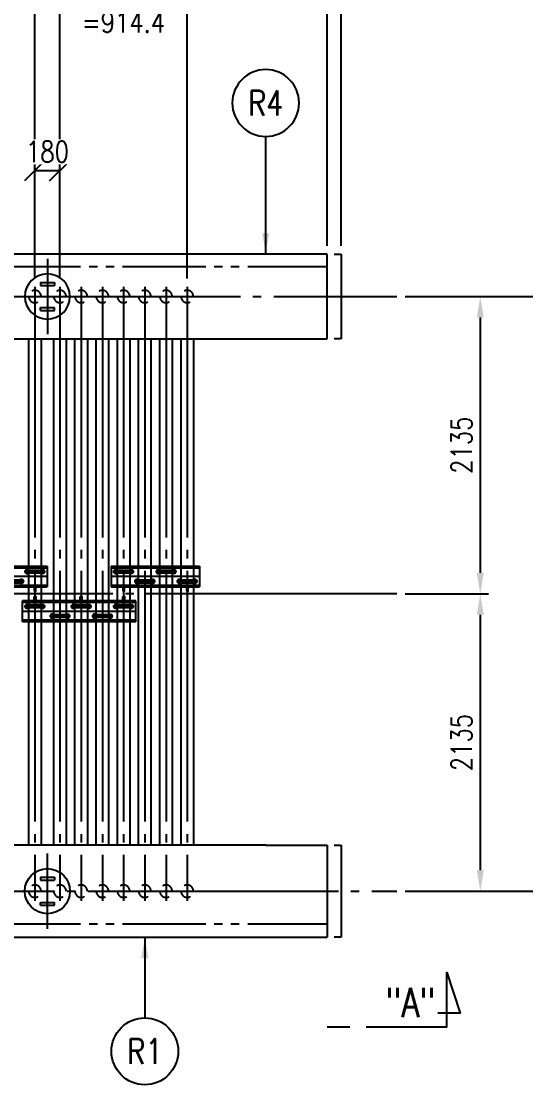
# Model space of a CAD drawing. Header units: millimetres. Extents: x 0 to 91981, y -132907 to 77676.
# Drawn here: x 15172 to 18796, y 65642 to 73278 of the extents above; entities that cross this region are included whole.
import ezdxf
from ezdxf.enums import TextEntityAlignment as Align

# ---------------------------------------------------------------- set-up
doc = ezdxf.new("R2010")
doc.units = ezdxf.units.MM
doc.header["$LTSCALE"] = 60
for name, pattern in [('JNK-CENTER', [34, 30, -1.5, 1, -1.5]), ('JNK-HIDDEN', [3, 2, -1]), ('JNK-PHANTOM', [15, 10, -1, 1, -1, 1, -1])]:
    doc.linetypes.add(name, pattern=pattern)
doc.layers.add('AM_5', color=3, linetype='Continuous', lineweight=25)
doc.layers.add('CONT-G', color=3, linetype='Continuous', lineweight=25)
for name, color, linetype in [('CEN-R', 1, 'JNK-CENTER'), ('CON-C', 4, 'Continuous'), ('CON-G', 3, 'Continuous'), ('CON-W', 7, 'Continuous'), ('CON-Y', 2, 'Continuous'), ('Dim-W', 7, 'Continuous'), ('HID-Y', 2, 'JNK-HIDDEN'), ('PHA-W', 7, 'JNK-PHANTOM')]:
    doc.layers.add(name, color=color, linetype=linetype)
doc.styles.add('SIMPLEX', font='simplex.shx', dxfattribs={"width": 0.8})
doc.dimstyles.new('DIM60', dxfattribs={"dimscale": 60, "dimtxt": 2.5, "dimasz": 2.5, "dimexe": 1, "dimexo": 1, "dimgap": 1, "dimtad": 1, "dimdsep": 46, "dimtxsty": 'SIMPLEX', "dimcen": 0, "dimclrd": 256, "dimclre": 256, "dimclrt": 2, "dimadec": 1, "dimazin": 2, "dimtfac": 1, "dimtix": 1, "dimtmove": 2, "dimatfit": 2, "dimfxl": 1, "dimarcsym": 1})
doc.dimstyles.new('DIM60x3', dxfattribs={"dimscale": 60, "dimtxt": 2.5, "dimasz": 2.5, "dimexe": 1, "dimexo": 1, "dimgap": 1, "dimtad": 1, "dimdec": 1, "dimlfac": 0.333333, "dimdsep": 46, "dimtxsty": 'SIMPLEX', "dimcen": 0, "dimclrd": 256, "dimclre": 256, "dimclrt": 2, "dimadec": 1, "dimazin": 2, "dimtfac": 1, "dimtdec": 1, "dimtix": 1, "dimtmove": 2, "dimatfit": 2, "dimldrblk": 'NONE', "dimfxl": 1, "dimtfill": 1, "dimarcsym": 1})
doc.dimstyles.new('DIM_60', dxfattribs={"dimscale": 60, "dimtxt": 2.5, "dimasz": 2.5, "dimexe": 1, "dimexo": 1, "dimgap": 1, "dimtad": 1, "dimdec": 4, "dimdsep": 46, "dimtxsty": 'SIMPLEX', "dimcen": 2.5, "dimclrd": 7, "dimclre": 7, "dimclrt": 2, "dimadec": 4, "dimazin": 2, "dimtfac": 1, "dimtdec": 4, "dimtmove": 0, "dimatfit": 2, "dimfxl": 0.18, "dimtolj": 1, "dimtzin": 0, "dimarcsym": 1})
doc.dimstyles.new('DIM_60$0', dxfattribs={"dimscale": 60, "dimtxt": 2.5, "dimasz": 2.5, "dimexe": 1, "dimexo": 1, "dimgap": 1, "dimtad": 1, "dimdec": 4, "dimdsep": 46, "dimtxsty": 'SIMPLEX', "dimcen": 2.5, "dimclrd": 7, "dimclre": 7, "dimclrt": 2, "dimadec": 4, "dimazin": 2, "dimtfac": 1, "dimtdec": 4, "dimtmove": 0, "dimatfit": 2, "dimfxl": 1, "dimtolj": 1, "dimtzin": 0, "dimarcsym": 1})

# ---------------------------------------------------------------- blocks, each defined once
blk = doc.blocks.new('SPRING SUPPORT BASE')
at = {"layer": 'CEN-R'}
blk.add_line((-269.9, 0), (269.9, 0), dxfattribs=at)
at = {"layer": 'CONT-G'}
for p, q in [((-100, 50), (-100, -50)), ((-100, 50), (-80, 50)), ((-80, 50), (-80, -50)), ((80, 50), (80, -50)), ((100, 50), (80, 50)), ((100, 50), (100, -50)), ((-100, -50), (-80, -50)), ((100, -50), (80, -50))]:
    blk.add_line(p, q, dxfattribs=at)
blk.add_circle((0, 0), 162, dxfattribs=at)
blk = doc.blocks.new('MANIFOLD&U-COIL-HIDDEN')
at = {"layer": 'HID-Y', "ltscale": 60}
for start, end in [(180, 300), (0, 120)]:
    blk.add_arc((75719.8, 12166.3), 44.5, start, end, dxfattribs=at)
blk = doc.blocks.new('*D951')
at = {"layer": 'DEFPOINTS', "color": 0, "ltscale": 60, "transparency": 16777216}
for p in [(15269.5, 73406.2), (13288.3, 71371.5), (15269.5, 71371.5)]:
    blk.add_point(p, dxfattribs=at)
at = {"layer": 'Dim-W', "color": 7, "linetype": 'ByBlock', "lineweight": -2, "ltscale": 60, "transparency": 16777216}
for p, q in [((13288.3, 71431.5), (13288.3, 73466.2)), ((15269.5, 71431.5), (15269.5, 73466.2)), ((13438.3, 73406.2), (15119.5, 73406.2))]:
    blk.add_line(p, q, dxfattribs=at)
at = {"layer": 'Dim-W', "color": 7, "ltscale": 60, "transparency": 16777216}
for points in [[(13438.3, 73431.2), (13438.3, 73381.2), (13288.3, 73406.2)], [(15119.5, 73431.2), (15119.5, 73381.2), (15269.5, 73406.2)]]:
    blk.add_solid(points, dxfattribs=at)
at = {"layer": 'Dim-W', "color": 2, "ltscale": 60, "transparency": 16777216, "insert": (14278.9, 73406.2), "char_height": 150, "attachment_point": 5, "style": 'SIMPLEX'}
blk.add_mtext('\\A1;13 @ 152.4\\P= 1981.2', dxfattribs=at)
blk = doc.blocks.new('*D952')
at = {"layer": 'DEFPOINTS', "color": 0, "ltscale": 60, "transparency": 16777216}
for p in [(16363.9, 73406.2), (15449.5, 71371.5), (16363.9, 71371.5)]:
    blk.add_point(p, dxfattribs=at)
at = {"layer": 'Dim-W', "color": 7, "linetype": 'ByBlock', "lineweight": -2, "ltscale": 60, "transparency": 16777216}
for p, q in [((15449.5, 71431.5), (15449.5, 73466.2)), ((16363.9, 71431.5), (16363.9, 73466.2)), ((15599.5, 73406.2), (16213.9, 73406.2))]:
    blk.add_line(p, q, dxfattribs=at)
at = {"layer": 'Dim-W', "color": 7, "ltscale": 60, "transparency": 16777216}
for points in [[(15599.5, 73431.2), (15599.5, 73381.2), (15449.5, 73406.2)], [(16213.9, 73431.2), (16213.9, 73381.2), (16363.9, 73406.2)]]:
    blk.add_solid(points, dxfattribs=at)
at = {"layer": 'Dim-W', "color": 2, "ltscale": 60, "transparency": 16777216, "char_height": 150, "attachment_point": 5, "style": 'SIMPLEX'}
for s, insert in [('\\A1;6@152.4', (15906.7, 73541.2)), ('\\A1;=914.4', (15906.7, 73271.2))]:
    blk.add_mtext(s, dxfattribs=dict(at, insert=insert))
blk = doc.blocks.new('*D976')
at = {"layer": 'DEFPOINTS', "color": 0, "ltscale": 60, "transparency": 16777216}
for p in [(17369.9, 74006.2), (13198.3, 71606.2), (17369.9, 71606.2)]:
    blk.add_point(p, dxfattribs=at)
at = {"layer": 'Dim-W', "color": 7, "linetype": 'ByBlock', "lineweight": -2, "ltscale": 60, "transparency": 16777216}
for p, q in [((13198.3, 71666.2), (13198.3, 74066.2)), ((13348.3, 74006.2), (17219.9, 74006.2)), ((17369.9, 71666.2), (17369.9, 74066.2))]:
    blk.add_line(p, q, dxfattribs=at)
at = {"layer": 'Dim-W', "color": 7, "ltscale": 60, "transparency": 16777216}
for points in [[(13348.3, 74031.2), (13348.3, 73981.2), (13198.3, 74006.2)], [(17219.9, 74031.2), (17219.9, 73981.2), (17369.9, 74006.2)]]:
    blk.add_solid(points, dxfattribs=at)
at = {"layer": 'Dim-W', "color": 2, "ltscale": 60, "transparency": 16777216, "insert": (15284.1, 74141.2), "char_height": 150, "attachment_point": 5, "style": 'SIMPLEX'}
blk.add_mtext('\\A1;4171.6', dxfattribs=at)
blk = doc.blocks.new('*D980')
at = {"layer": 'DEFPOINTS', "color": 0, "ltscale": 60, "transparency": 16777216}
for p in [(17869.9, 71301.5), (17869.9, 69166.5), (18469.6, 69166.5)]:
    blk.add_point(p, dxfattribs=at)
at = {"layer": 'Dim-W', "color": 7, "linetype": 'ByBlock', "lineweight": -2, "ltscale": 60, "transparency": 16777216}
for p, q in [((17929.9, 71301.5), (18529.6, 71301.5)), ((18469.6, 71151.5), (18469.6, 69316.5)), ((17929.9, 69166.5), (18529.6, 69166.5))]:
    blk.add_line(p, q, dxfattribs=at)
at = {"layer": 'Dim-W', "color": 7, "ltscale": 60, "transparency": 16777216}
for points in [[(18444.6, 71151.5), (18494.6, 71151.5), (18469.6, 71301.5)], [(18444.6, 69316.5), (18494.6, 69316.5), (18469.6, 69166.5)]]:
    blk.add_solid(points, dxfattribs=at)
at = {"layer": 'Dim-W', "color": 2, "ltscale": 60, "transparency": 16777216, "insert": (18334.6, 70234), "char_height": 150, "attachment_point": 5, "rotation": 90, "style": 'SIMPLEX'}
blk.add_mtext('\\A1;2135', dxfattribs=at)
blk = doc.blocks.new('*D981')
at = {"layer": 'DEFPOINTS', "color": 0, "ltscale": 60, "transparency": 16777216}
for p in [(17869.9, 69166.5), (17869.9, 67031.5), (18469.6, 67031.5)]:
    blk.add_point(p, dxfattribs=at)
at = {"layer": 'Dim-W', "color": 7, "linetype": 'ByBlock', "lineweight": -2, "ltscale": 60, "transparency": 16777216}
for p, q in [((17929.9, 69166.5), (18529.6, 69166.5)), ((18469.6, 69016.5), (18469.6, 67181.5)), ((17929.9, 67031.5), (18529.6, 67031.5))]:
    blk.add_line(p, q, dxfattribs=at)
at = {"layer": 'Dim-W', "color": 7, "ltscale": 60, "transparency": 16777216}
for points in [[(18444.6, 69016.5), (18494.6, 69016.5), (18469.6, 69166.5)], [(18444.6, 67181.5), (18494.6, 67181.5), (18469.6, 67031.5)]]:
    blk.add_solid(points, dxfattribs=at)
at = {"layer": 'Dim-W', "color": 2, "ltscale": 60, "transparency": 16777216, "insert": (18334.6, 68099), "char_height": 150, "attachment_point": 5, "rotation": 90, "style": 'SIMPLEX'}
blk.add_mtext('\\A1;2135', dxfattribs=at)
blk = doc.blocks.new('*D982')
at = {"layer": 'DEFPOINTS', "color": 0, "ltscale": 60, "transparency": 16777216}
for p in [(17869.9, 71301.5), (17869.9, 67031.5), (19069.6, 67031.5)]:
    blk.add_point(p, dxfattribs=at)
at = {"layer": 'Dim-W', "color": 7, "linetype": 'ByBlock', "lineweight": -2, "ltscale": 60, "transparency": 16777216}
for p, q in [((17929.9, 71301.5), (19129.6, 71301.5)), ((19069.6, 71151.5), (19069.6, 67181.5)), ((17929.9, 67031.5), (19129.6, 67031.5))]:
    blk.add_line(p, q, dxfattribs=at)
at = {"layer": 'Dim-W', "color": 7, "ltscale": 60, "transparency": 16777216}
for points in [[(19044.6, 71151.5), (19094.6, 71151.5), (19069.6, 71301.5)], [(19044.6, 67181.5), (19094.6, 67181.5), (19069.6, 67031.5)]]:
    blk.add_solid(points, dxfattribs=at)
at = {"layer": 'Dim-W', "color": 2, "ltscale": 60, "transparency": 16777216, "insert": (18934.6, 69166.5), "char_height": 150, "attachment_point": 5, "rotation": 90, "style": 'SIMPLEX'}
blk.add_mtext('\\A1;4270', dxfattribs=at)
blk = doc.blocks.new('*D983')
at = {"layer": 'DEFPOINTS', "color": 0, "ltscale": 60, "transparency": 16777216}
for p in [(17369.9, 73406.2), (17369.9, 71606.2), (16363.9, 71371.5)]:
    blk.add_point(p, dxfattribs=at)
at = {"layer": 'Dim-W', "color": 7, "linetype": 'ByBlock', "lineweight": -2, "ltscale": 60, "transparency": 16777216}
for p, q in [((16363.9, 71431.5), (16363.9, 73466.2)), ((17369.9, 71666.2), (17369.9, 73466.2)), ((16513.9, 73406.2), (17219.9, 73406.2))]:
    blk.add_line(p, q, dxfattribs=at)
at = {"layer": 'Dim-W', "color": 7, "ltscale": 60, "transparency": 16777216}
for points in [[(16513.9, 73431.2), (16513.9, 73381.2), (16363.9, 73406.2)], [(17219.9, 73431.2), (17219.9, 73381.2), (17369.9, 73406.2)]]:
    blk.add_solid(points, dxfattribs=at)
at = {"layer": 'Dim-W', "color": 2, "ltscale": 60, "transparency": 16777216, "insert": (16866.9, 73541.2), "char_height": 150, "attachment_point": 5, "style": 'SIMPLEX'}
blk.add_mtext('\\A1;1006', dxfattribs=at)
blk = doc.blocks.new('_Oblique')
at = {"color": 0, "linetype": 'ByBlock', "lineweight": -2}
blk.add_line((-0.5, -0.5), (0.5, 0.5), dxfattribs=at)
blk = doc.blocks.new('*D993')
at = {"layer": 'DEFPOINTS', "color": 0, "ltscale": 60, "transparency": 16777216}
for p in [(15449.5, 72206.2), (15269.5, 71381.5), (15449.5, 71381.5)]:
    blk.add_point(p, dxfattribs=at)
at = {"layer": 'Dim-W', "color": 7, "linetype": 'ByBlock', "lineweight": -2, "ltscale": 60, "transparency": 16777216}
for p, q in [((15269.5, 71441.5), (15269.5, 72266.2)), ((15449.5, 71441.5), (15449.5, 72266.2)), ((15269.5, 72206.2), (15449.5, 72206.2))]:
    blk.add_line(p, q, dxfattribs=at)
at = {"layer": 'Dim-W', "color": 7, "lineweight": -2, "ltscale": 60, "transparency": 16777216, "xscale": 150, "yscale": 150, "zscale": 150, "rotation": 180}
blk.add_blockref('_Oblique', (15269.5, 72206.2), dxfattribs=at)
at = {"layer": 'Dim-W', "color": 7, "lineweight": -2, "ltscale": 60, "transparency": 16777216, "xscale": 150, "yscale": 150, "zscale": 150}
blk.add_blockref('_Oblique', (15449.5, 72206.2), dxfattribs=at)
at = {"layer": 'Dim-W', "color": 2, "ltscale": 60, "transparency": 16777216, "insert": (15359.5, 72341.2), "char_height": 150, "attachment_point": 5, "style": 'SIMPLEX', "bg_fill": 3, "box_fill_scale": 1.1, "bg_fill_color": 256, "bg_fill_true_color": 13158600, "bg_fill_transparency": 0}
blk.add_mtext('\\A1;180', dxfattribs=at)
blk = doc.blocks.new('SECMARK2')
at = {"layer": 'CON-C'}
blk.add_line((0, 0), (-2.72, 0), dxfattribs=at)
blk.add_lwpolyline([(-4.67, 0), (-14.32, 0), (-14.32, 6.51), (-15.93, 1.64), (-13.23, 1.64)], dxfattribs=at)
at = {"layer": 'CON-C', "style": 'SIMPLEX', "width": 0.8}
blk.add_attdef('TAG', (-12.98, 1.18), '', height=3.5, dxfattribs=at)
blk = doc.blocks.new('piec-tag')
at = {"layer": 'CON-Y'}
blk.add_circle((0, 0), 4, dxfattribs=at)
at = {"layer": 'CON-G', "style": 'SIMPLEX', "width": 0.8}
blk.add_attdef('P.N', text='', height=3, dxfattribs=at).set_placement((0, 0), align=Align.MIDDLE)
at = {"layer": 'CON-G', "style": 'SIMPLEX', "width": 0.8, "flags": 1}
blk.add_attdef('BOM', (4.48, -3.74), '', height=2.5, dxfattribs=at)
blk = doc.blocks.new('*D1036')
at = {"linetype": 'ByBlock', "lineweight": -2, "transparency": 16777216}
for p, q in [((17369.9, 74006.2), (17219.9, 74006.2)), ((17369.9, 71666.2), (17369.9, 74066.2)), ((17369.9, 74006.2), (17469.9, 74006.2)), ((17469.9, 71666.2), (17469.9, 74066.2)), ((17469.9, 74006.2), (20147.1, 74006.2))]:
    blk.add_line(p, q, dxfattribs=at)
at = {"layer": 'DEFPOINTS', "color": 0, "transparency": 16777216}
for p in [(17369.9, 74006.2), (17369.9, 71606.2), (17469.9, 71606.2)]:
    blk.add_point(p, dxfattribs=at)
at = {"lineweight": -2, "transparency": 16777216, "xscale": 150, "yscale": 150, "zscale": 150}
blk.add_blockref('_Oblique', (17369.9, 74006.2), dxfattribs=at)
at = {"lineweight": -2, "transparency": 16777216, "xscale": 150, "yscale": 150, "zscale": 150, "rotation": 180}
blk.add_blockref('_Oblique', (17469.9, 74006.2), dxfattribs=at)
at = {"color": 2, "transparency": 16777216, "insert": (18958.5, 74006.2), "char_height": 150, "attachment_point": 5, "style": 'SIMPLEX', "bg_fill": 3, "box_fill_scale": 1.1, "bg_fill_color": 256, "bg_fill_true_color": 13158600, "bg_fill_transparency": 0}
blk.add_mtext('50 HYDRO-TEST MARGIN\\P(NOTE. 2)', dxfattribs=at)
blk = doc.blocks.new('_None')
blk = doc.blocks.new('RTS6002-3')
at = {"layer": 'CEN-R'}
for p, q in [((392.7, 0), (-392.8, 0)), ((-380.9, 35), (-228.7, 35)), ((-359.3, 54.4), (-359.3, 15.6)), ((-250.4, 54.4), (-250.4, 15.6)), ((-76.1, 35), (76.1, 35)), ((-54.5, 54.4), (-54.5, 15.6)), ((54.4, 54.4), (54.4, 15.6)), ((228.7, 35), (380.9, 35)), ((250.3, 54.4), (250.3, 15.6)), ((359.2, 54.4), (359.2, 15.6)), ((-228.5, -35), (-76.3, -35)), ((-206.9, -15.6), (-206.9, -54.4)), ((-98, -15.6), (-98, -54.4)), ((76.3, -35), (228.5, -35)), ((97.9, -15.6), (97.9, -54.4)), ((206.8, -15.6), (206.8, -54.4))]:
    blk.add_line(p, q, dxfattribs=at)
at = {"layer": 'CON-G'}
for points in [[(-343.3, 35), (-351.3, 48.9), (-367.3, 48.9), (-375.3, 35), (-367.3, 21.1), (-351.3, 21.1)], [(-266.4, 35), (-258.4, 48.9), (-242.4, 48.9), (-234.4, 35), (-242.4, 21.1), (-258.4, 21.1)], [(-38.5, 35), (-46.5, 48.9), (-62.5, 48.9), (-70.5, 35), (-62.5, 21.1), (-46.5, 21.1)], [(38.4, 35), (46.4, 48.9), (62.4, 48.9), (70.4, 35), (62.4, 21.1), (46.4, 21.1)], [(266.3, 35), (258.3, 48.9), (242.3, 48.9), (234.3, 35), (242.3, 21.1), (258.3, 21.1)], [(343.2, 35), (351.2, 48.9), (367.2, 48.9), (375.2, 35), (367.2, 21.1), (351.2, 21.1)], [(-190.9, -35), (-198.9, -21.1), (-214.9, -21.1), (-222.9, -35), (-214.9, -48.9), (-198.9, -48.9)], [(-114, -35), (-106, -21.1), (-90, -21.1), (-82, -35), (-90, -48.9), (-106, -48.9)], [(113.9, -35), (105.9, -21.1), (89.9, -21.1), (81.9, -35), (89.9, -48.9), (105.9, -48.9)], [(190.8, -35), (198.8, -21.1), (214.8, -21.1), (222.8, -35), (214.8, -48.9), (198.8, -48.9)]]:
    blk.add_lwpolyline(points, close=True, dxfattribs=at)
for centre, radius in [((-359.3, 35), 13.9), ((-359.3, 35), 6.4), ((-250.4, 35), 13.9), ((-250.4, 35), 6.4), ((-54.5, 35), 13.9), ((-54.5, 35), 6.4), ((54.4, 35), 13.9), ((54.4, 35), 6.4), ((250.3, 35), 13.9), ((250.3, 35), 6.4), ((359.2, 35), 13.9), ((359.2, 35), 6.4), ((-206.9, -35), 13.9), ((-206.9, -35), 6.4), ((-98, -35), 13.9), ((-98, -35), 6.4), ((97.9, -35), 13.9), ((97.9, -35), 6.4), ((206.8, -35), 13.9), ((206.8, -35), 6.4)]:
    blk.add_circle(centre, radius, dxfattribs=at)
for centre, start, end in [((-359.3, 35), 194.16511, 253.05448), ((-359.3, 35), 105.77278, 161.32934), ((-359.3, 35), 15.65904, 76.43757), ((-359.3, 35), 291.47032, 347.03976), ((-250.4, 35), 103.56243, 164.34096), ((-250.4, 35), 192.96024, 248.52968), ((-250.4, 35), 18.67066, 74.22722), ((-250.4, 35), 286.94552, 345.83489), ((-54.5, 35), 194.16511, 253.05448), ((-54.5, 35), 105.77278, 161.32934), ((-54.5, 35), 15.65904, 76.43757), ((-54.5, 35), 291.47032, 347.03976), ((54.4, 35), 103.56243, 164.34096), ((54.4, 35), 192.96024, 248.52968), ((54.4, 35), 18.67066, 74.22722), ((54.4, 35), 286.94552, 345.83489), ((250.3, 35), 194.16511, 253.05448), ((250.3, 35), 105.77278, 161.32934), ((250.3, 35), 15.65904, 76.43757), ((250.3, 35), 291.47032, 347.03976), ((359.2, 35), 103.56243, 164.34096), ((359.2, 35), 192.96024, 248.52968), ((359.2, 35), 18.67066, 74.22722), ((359.2, 35), 286.94552, 345.83489), ((-206.9, -35), 194.16511, 253.05448), ((-206.9, -35), 105.77278, 161.32934), ((-206.9, -35), 15.65904, 76.43757), ((-206.9, -35), 291.47032, 347.03976), ((-98, -35), 103.56243, 164.34096), ((-98, -35), 192.96024, 248.52968), ((-98, -35), 18.67066, 74.22722), ((-98, -35), 286.94552, 345.83489), ((97.9, -35), 194.16511, 253.05448), ((97.9, -35), 105.77278, 161.32934), ((97.9, -35), 15.65904, 76.43757), ((97.9, -35), 291.47032, 347.03976), ((206.8, -35), 103.56243, 164.34096), ((206.8, -35), 192.96024, 248.52968), ((206.8, -35), 18.67066, 74.22722), ((206.8, -35), 286.94552, 345.83489)]:
    blk.add_arc(centre, 8, start, end, dxfattribs=at)
at = {"layer": 'CON-W'}
for p, q in [((-392.8, 75), (-392.8, -75)), ((-392.8, 75), (392.7, 75)), ((-392.8, 63), (392.7, 63)), ((392.7, 75), (392.7, -75)), ((-392.8, -63), (392.7, -63)), ((-392.8, -75), (392.7, -75))]:
    blk.add_line(p, q, dxfattribs=at)
at = {"layer": 'CONT-G'}
for points in [[(-310.8, -105), (-298.8, -105), (-298.8, -75), (-310.8, -75)], [(-6, -105), (6, -105), (6, -75), (-6, -75)], [(298.8, -105), (310.8, -105), (310.8, -75), (298.8, -75)]]:
    blk.add_lwpolyline(points, close=True, dxfattribs=at)
at = {"layer": 'HID-Y'}
for p, q in [((-359.3, 45), (-250.4, 45)), ((-359.3, 25), (-250.4, 25)), ((-54.5, 45), (54.4, 45)), ((-54.5, 25), (54.4, 25)), ((250.3, 45), (359.2, 45)), ((250.3, 25), (359.2, 25)), ((-206.9, -25), (-98, -25)), ((-206.9, -45), (-98, -45)), ((97.9, -25), (206.8, -25)), ((97.9, -45), (206.8, -45))]:
    blk.add_line(p, q, dxfattribs=at)
for centre in [(-359.3, 35), (-250.4, 35), (-54.5, 35), (54.4, 35), (250.3, 35), (359.2, 35), (-206.9, -35), (-98, -35), (97.9, -35), (206.8, -35)]:
    blk.add_circle(centre, 10, dxfattribs=at)
blk = doc.blocks.new('RTS6002-2')
at = {"layer": 'CEN-R'}
for p, q in [((316.6, 0), (-316.6, 0)), ((-304.7, 35), (-152.5, 35)), ((-283.1, 54.4), (-283.1, 15.6)), ((-174.2, 54.4), (-174.2, 15.6)), ((0.1, 35), (152.3, 35)), ((21.7, 54.4), (21.7, 15.6)), ((130.7, 54.4), (130.7, 15.6)), ((-152.2, -35), (-0.1, -35)), ((-130.6, -15.6), (-130.6, -54.4)), ((-21.7, -15.6), (-21.7, -54.4)), ((152.6, -35), (304.7, -35)), ((174.2, -15.6), (174.2, -54.4)), ((283.1, -15.6), (283.1, -54.4))]:
    blk.add_line(p, q, dxfattribs=at)
at = {"layer": 'CON-G'}
for points in [[(-267.1, 35), (-275.1, 48.9), (-291.1, 48.9), (-299.1, 35), (-291.1, 21.1), (-275.1, 21.1)], [(-190.2, 35), (-182.2, 48.9), (-166.2, 48.9), (-158.2, 35), (-166.2, 21.1), (-182.2, 21.1)], [(37.7, 35), (29.7, 48.9), (13.7, 48.9), (5.7, 35), (13.7, 21.1), (29.7, 21.1)], [(114.7, 35), (122.7, 48.9), (138.7, 48.9), (146.7, 35), (138.7, 21.1), (122.7, 21.1)], [(-234.6, -105), (-222.6, -105), (-222.6, -75), (-234.6, -75)], [(-114.6, -35), (-122.6, -21.1), (-138.6, -21.1), (-146.6, -35), (-138.6, -48.9), (-122.6, -48.9)], [(-37.7, -35), (-29.7, -21.1), (-13.7, -21.1), (-5.7, -35), (-13.7, -48.9), (-29.7, -48.9)], [(190.2, -35), (182.2, -21.1), (166.2, -21.1), (158.2, -35), (166.2, -48.9), (182.2, -48.9)], [(222.6, -105), (234.6, -105), (234.6, -75), (222.6, -75)], [(267.1, -35), (275.1, -21.1), (291.1, -21.1), (299.1, -35), (291.1, -48.9), (275.1, -48.9)]]:
    blk.add_lwpolyline(points, close=True, dxfattribs=at)
for centre, radius in [((-283.1, 35), 13.9), ((-283.1, 35), 6.4), ((-174.2, 35), 13.9), ((-174.2, 35), 6.4), ((21.7, 35), 13.9), ((21.7, 35), 6.4), ((130.7, 35), 13.9), ((130.7, 35), 6.4), ((-130.6, -35), 13.9), ((-130.6, -35), 6.4), ((-21.7, -35), 13.9), ((-21.7, -35), 6.4), ((174.2, -35), 13.9), ((174.2, -35), 6.4), ((283.1, -35), 13.9), ((283.1, -35), 6.4)]:
    blk.add_circle(centre, radius, dxfattribs=at)
for centre, start, end in [((-283.1, 35), 194.16511, 253.05448), ((-283.1, 35), 105.77278, 161.32934), ((-283.1, 35), 15.65904, 76.43757), ((-283.1, 35), 291.47032, 347.03976), ((-174.2, 35), 103.56243, 164.34096), ((-174.2, 35), 192.96024, 248.52968), ((-174.2, 35), 18.67066, 74.22722), ((-174.2, 35), 286.94552, 345.83489), ((21.7, 35), 194.16511, 253.05448), ((21.7, 35), 105.77278, 161.32934), ((21.7, 35), 15.65904, 76.43757), ((21.7, 35), 291.47032, 347.03976), ((130.7, 35), 103.56243, 164.34096), ((130.7, 35), 192.96024, 248.52968), ((130.7, 35), 18.67066, 74.22722), ((130.7, 35), 286.94552, 345.83489), ((-130.6, -35), 194.16511, 253.05448), ((-130.6, -35), 105.77278, 161.32934), ((-130.6, -35), 15.65904, 76.43757), ((-130.6, -35), 291.47032, 347.03976), ((-21.7, -35), 103.56243, 164.34096), ((-21.7, -35), 192.96024, 248.52968), ((-21.7, -35), 18.67066, 74.22722), ((-21.7, -35), 286.94552, 345.83489), ((174.2, -35), 194.16511, 253.05448), ((174.2, -35), 105.77278, 161.32934), ((174.2, -35), 15.65904, 76.43757), ((174.2, -35), 291.47032, 347.03976), ((283.1, -35), 103.56243, 164.34096), ((283.1, -35), 192.96024, 248.52968), ((283.1, -35), 18.67066, 74.22722), ((283.1, -35), 286.94552, 345.83489)]:
    blk.add_arc(centre, 8, start, end, dxfattribs=at)
at = {"layer": 'CON-W'}
for p, q in [((-316.6, 75), (-316.6, -75)), ((-316.6, 75), (316.6, 75)), ((-316.6, 63), (316.6, 63)), ((316.6, 75), (316.6, -75)), ((-316.6, -63), (316.6, -63)), ((-316.6, -75), (316.6, -75))]:
    blk.add_line(p, q, dxfattribs=at)
at = {"layer": 'HID-Y'}
for p, q in [((-283.1, 45), (-174.2, 45)), ((-283.1, 25), (-174.2, 25)), ((21.7, 45), (130.7, 45)), ((21.7, 25), (130.7, 25)), ((-130.6, -25), (-21.7, -25)), ((-130.6, -45), (-21.7, -45)), ((174.2, -25), (283.1, -25)), ((174.2, -45), (283.1, -45))]:
    blk.add_line(p, q, dxfattribs=at)
for centre in [(-283.1, 35), (-174.2, 35), (21.7, 35), (130.7, 35), (-130.6, -35), (-21.7, -35), (174.2, -35), (283.1, -35)]:
    blk.add_circle(centre, 10, dxfattribs=at)
blk = doc.blocks.new('*D1498')
at = {"layer": 'AM_5', "color": 7, "linetype": 'ByBlock', "lineweight": -2, "transparency": 16777216}
for p, q in [((4836.2, 71666.2), (4836.2, 75079.8)), ((17369.9, 71666.2), (17369.9, 75079.8)), ((4986.2, 75019.8), (17219.9, 75019.8))]:
    blk.add_line(p, q, dxfattribs=at)
at = {"layer": 'AM_5', "color": 7, "transparency": 16777216}
for points in [[(4986.2, 75044.8), (4986.2, 74994.8), (4836.2, 75019.8)], [(17219.9, 75044.8), (17219.9, 74994.8), (17369.9, 75019.8)]]:
    blk.add_solid(points, dxfattribs=at)
at = {"layer": 'DEFPOINTS', "color": 0, "transparency": 16777216}
for p in [(17369.9, 75019.8), (4836.2, 71606.2), (17369.9, 71606.2)]:
    blk.add_point(p, dxfattribs=at)
at = {"layer": 'AM_5', "color": 2, "transparency": 16777216, "insert": (11103.1, 75154.8), "char_height": 150, "attachment_point": 5, "style": 'SIMPLEX'}
blk.add_mtext('\\A1;12533.702', dxfattribs=at)

msp = doc.modelspace()

# ---------------------------------------------------------------- linework, layer by layer
for p, q in [((17419.94512, 71606.22671), (17469.94512, 71606.22671)), ((17469.94512, 71606.22671), (17469.94512, 70996.82673)), ((17469.94512, 70996.82673), (17419.94512, 70996.82673)), ((17419.94512, 67361.72672), (17469.94512, 67361.72672)), ((17469.94512, 67361.72672), (17469.94512, 66701.32671)), ((17469.94512, 66701.32671), (17419.94512, 66701.32671))]:
    msp.add_line(p, q)
at = {"layer": 'CEN-R'}
for p, q in [((15269.54309, 71371.52672), (15269.54309, 66961.52672)), ((15449.54309, 71371.52672), (15449.54309, 66961.52672)), ((15601.94309, 71371.52672), (15601.94309, 66961.52672)), ((15754.34309, 71371.52672), (15754.34309, 66961.52672)), ((15906.74309, 71371.52672), (15906.74309, 66961.52672)), ((16059.14309, 71371.52672), (16059.14309, 66961.52672)), ((16211.54309, 71371.52672), (16211.54309, 66961.52672)), ((16363.94309, 71371.52672), (16363.94309, 66961.52672)), ((4746.04298, 71301.52672), (17869.94512, 71301.52672)), ((17869.94512, 69166.52672), (4462.81175, 69166.52672)), ((15181.54309, 69041.52672), (15994.74309, 69041.52672)), ((15345.59309, 69076.52672), (15193.47913, 69076.52672)), ((15215.09309, 69095.92393), (15215.09309, 69057.1295)), ((15323.99309, 69095.92393), (15323.99309, 69057.1295)), ((15677.99309, 69076.52672), (15525.87913, 69076.52672)), ((15547.49309, 69095.92393), (15547.49309, 69057.1295)), ((15656.39309, 69095.92393), (15656.39309, 69057.1295)), ((15982.79309, 69076.52672), (15830.67913, 69076.52672)), ((15852.29309, 69095.92393), (15852.29309, 69057.1295)), ((15961.19309, 69095.92393), (15961.19309, 69057.1295)), ((15525.59309, 69006.52672), (15373.47913, 69006.52672)), ((15395.09309, 69025.92393), (15395.09309, 68987.1295)), ((15503.99309, 69025.92393), (15503.99309, 68987.1295)), ((15830.39309, 69006.52672), (15678.27913, 69006.52672)), ((15699.89309, 69025.92393), (15699.89309, 68987.1295)), ((15808.79309, 69025.92393), (15808.79309, 68987.1295)), ((5450.54632, 67031.52672), (17869.94512, 67031.52672))]:
    msp.add_line(p, q, dxfattribs=at)
at = {"layer": 'CON-G'}
for points in [[(15231.09309, 69076.52672), (15223.09309, 69090.38312), (15207.09309, 69090.38312), (15199.09309, 69076.52672), (15207.09309, 69062.67031), (15223.09309, 69062.67031)], [(15307.99309, 69076.52672), (15315.99309, 69090.38312), (15331.99309, 69090.38312), (15339.99309, 69076.52672), (15331.99309, 69062.67031), (15315.99309, 69062.67031)], [(15563.49309, 69076.52672), (15555.49309, 69090.38312), (15539.49309, 69090.38312), (15531.49309, 69076.52672), (15539.49309, 69062.67031), (15555.49309, 69062.67031)], [(15640.39309, 69076.52672), (15648.39309, 69090.38312), (15664.39309, 69090.38312), (15672.39309, 69076.52672), (15664.39309, 69062.67031), (15648.39309, 69062.67031)], [(15868.29309, 69076.52672), (15860.29309, 69090.38312), (15844.29309, 69090.38312), (15836.29309, 69076.52672), (15844.29309, 69062.67031), (15860.29309, 69062.67031)], [(15945.19309, 69076.52672), (15953.19309, 69090.38312), (15969.19309, 69090.38312), (15977.19309, 69076.52672), (15969.19309, 69062.67031), (15953.19309, 69062.67031)], [(15411.09309, 69006.52672), (15403.09309, 69020.38312), (15387.09309, 69020.38312), (15379.09309, 69006.52672), (15387.09309, 68992.67031), (15403.09309, 68992.67031)], [(15487.99309, 69006.52672), (15495.99309, 69020.38312), (15511.99309, 69020.38312), (15519.99309, 69006.52672), (15511.99309, 68992.67031), (15495.99309, 68992.67031)], [(15715.89309, 69006.52672), (15707.89309, 69020.38312), (15691.89309, 69020.38312), (15683.89309, 69006.52672), (15691.89309, 68992.67031), (15707.89309, 68992.67031)], [(15792.79309, 69006.52672), (15800.79309, 69020.38312), (15816.79309, 69020.38312), (15824.79309, 69006.52672), (15816.79309, 68992.67031), (15800.79309, 68992.67031)]]:
    msp.add_lwpolyline(points, close=True, dxfattribs=at)
for centre, radius in [((15215.09309, 69076.52672), 13.85641), ((15215.09309, 69076.52672), 6.4), ((15323.99309, 69076.52672), 13.85641), ((15323.99309, 69076.52672), 6.4), ((15547.49309, 69076.52672), 13.85641), ((15547.49309, 69076.52672), 6.4), ((15656.39309, 69076.52672), 13.85641), ((15656.39309, 69076.52672), 6.4), ((15852.29309, 69076.52672), 13.85641), ((15852.29309, 69076.52672), 6.4), ((15961.19309, 69076.52672), 13.85641), ((15961.19309, 69076.52672), 6.4), ((15395.09309, 69006.52672), 13.85641), ((15395.09309, 69006.52672), 6.4), ((15503.99309, 69006.52672), 13.85641), ((15503.99309, 69006.52672), 6.4), ((15699.89309, 69006.52672), 13.85641), ((15699.89309, 69006.52672), 6.4), ((15808.79309, 69006.52672), 13.85641), ((15808.79309, 69006.52672), 6.4)]:
    msp.add_circle(centre, radius, dxfattribs=at)
for centre, start, end in [((15215.09309, 69076.52672), 194.165112549, 253.054479873), ((15215.09309, 69076.52672), 105.772784844, 161.329341187), ((15215.09309, 69076.52672), 15.659044556, 76.437566338), ((15215.09309, 69076.52672), 291.470318792, 347.039755404), ((15323.99309, 69076.52672), 192.960244596, 248.529681208), ((15323.99309, 69076.52672), 103.562433662, 164.340955444), ((15323.99309, 69076.52672), 18.670658813, 74.227215156), ((15323.99309, 69076.52672), 286.945520127, 345.834887451), ((15547.49309, 69076.52672), 194.165112549, 253.054479873), ((15547.49309, 69076.52672), 105.772784844, 161.329341187), ((15547.49309, 69076.52672), 15.659044556, 76.437566338), ((15547.49309, 69076.52672), 291.470318792, 347.039755404), ((15656.39309, 69076.52672), 192.960244596, 248.529681208), ((15656.39309, 69076.52672), 103.562433662, 164.340955444), ((15656.39309, 69076.52672), 18.670658813, 74.227215156), ((15656.39309, 69076.52672), 286.945520127, 345.834887451), ((15852.29309, 69076.52672), 194.165112549, 253.054479873), ((15852.29309, 69076.52672), 105.772784844, 161.329341187), ((15852.29309, 69076.52672), 15.659044556, 76.437566338), ((15852.29309, 69076.52672), 291.470318792, 347.039755404), ((15961.19309, 69076.52672), 192.960244596, 248.529681208), ((15961.19309, 69076.52672), 103.562433662, 164.340955444), ((15961.19309, 69076.52672), 18.670658813, 74.227215156), ((15961.19309, 69076.52672), 286.945520127, 345.834887451), ((15395.09309, 69006.52672), 194.165112549, 253.054479873), ((15395.09309, 69006.52672), 105.772784844, 161.329341187), ((15395.09309, 69006.52672), 15.659044556, 76.437566338), ((15395.09309, 69006.52672), 291.470318792, 347.039755404), ((15503.99309, 69006.52672), 192.960244596, 248.529681208), ((15503.99309, 69006.52672), 103.562433662, 164.340955444), ((15503.99309, 69006.52672), 18.670658813, 74.227215156), ((15503.99309, 69006.52672), 286.945520127, 345.834887451), ((15699.89309, 69006.52672), 194.165112549, 253.054479873), ((15699.89309, 69006.52672), 105.772784844, 161.329341187), ((15699.89309, 69006.52672), 15.659044556, 76.437566338), ((15699.89309, 69006.52672), 291.470318792, 347.039755404), ((15808.79309, 69006.52672), 192.960244596, 248.529681208), ((15808.79309, 69006.52672), 103.562433662, 164.340955444), ((15808.79309, 69006.52672), 18.670658813, 74.227215156), ((15808.79309, 69006.52672), 286.945520127, 345.834887451)]:
    msp.add_arc(centre, 8, start, end, dxfattribs=at)
at = {"layer": 'CON-W'}
for p, q in [((15181.54309, 68966.52672), (15181.54309, 69116.52672)), ((15994.74309, 69116.52672), (15181.54309, 69116.52672)), ((15994.74309, 68966.52672), (15994.74309, 69116.52672)), ((15994.74309, 69104.52672), (15181.54309, 69104.52672)), ((15994.74309, 68978.52672), (15181.54309, 68978.52672)), ((15994.74309, 68966.52672), (15181.54309, 68966.52672))]:
    msp.add_line(p, q, dxfattribs=at)
at = {"layer": 'CONT-G'}
for p, q in [((16927.94309, 71606.22671), (5209.94309, 71606.22671)), ((17369.94512, 71606.22671), (16927.94309, 71606.22671)), ((17369.94512, 70996.82672), (17369.94512, 71606.22671)), ((5209.94309, 70996.82672), (16927.94309, 70996.82672)), ((16927.94309, 70996.82672), (17369.94512, 70996.82672)), ((16927.94309, 67361.72672), (5445.84309, 67361.72672)), ((16927.94309, 67361.72672), (17369.94512, 67361.72672)), ((17369.94512, 67361.72672), (17369.94512, 66701.32671)), ((5445.84309, 66701.32671), (16927.94309, 66701.32671)), ((16927.94309, 66701.32671), (17369.94512, 66701.32671))]:
    msp.add_line(p, q, dxfattribs=at)
for points in [[(15225.09309, 67361.72672), (15225.09309, 70996.82672), (15313.99309, 70996.82672), (15313.99309, 67361.72672)], [(15405.09309, 67361.72672), (15405.09309, 70996.82672), (15493.99309, 70996.82672), (15493.99309, 67361.72672)], [(15557.49309, 67361.72672), (15557.49309, 70996.82672), (15646.39309, 70996.82672), (15646.39309, 67361.72672)], [(15709.89309, 67361.72672), (15709.89309, 70996.82672), (15798.79309, 70996.82672), (15798.79309, 67361.72672)], [(15862.29309, 67361.72672), (15862.29309, 70996.82672), (15951.19309, 70996.82672), (15951.19309, 67361.72672)], [(16014.69309, 67361.72672), (16014.69309, 70996.82672), (16103.59309, 70996.82672), (16103.59309, 67361.72672)], [(16167.09309, 67361.72672), (16167.09309, 70996.82672), (16255.99309, 70996.82672), (16255.99309, 67361.72672)], [(16319.49309, 67361.72672), (16319.49309, 70996.82672), (16408.39309, 70996.82672), (16408.39309, 67361.72672)]]:
    msp.add_lwpolyline(points, dxfattribs=at)
for points in [[(15263.54309, 69146.52672), (15275.54309, 69146.52672), (15275.54309, 69116.52672), (15263.54309, 69116.52672)], [(15595.94309, 69146.52672), (15607.94309, 69146.52672), (15607.94309, 69116.52672), (15595.94309, 69116.52672)], [(15900.74309, 69146.52672), (15912.74309, 69146.52672), (15912.74309, 69116.52672), (15900.74309, 69116.52672)]]:
    msp.add_lwpolyline(points, close=True, dxfattribs=at)
at = {"layer": 'HID-Y'}
for p, q in [((15323.99309, 69086.52672), (15215.09309, 69086.52672)), ((15323.99309, 69066.52672), (15215.09309, 69066.52672)), ((15656.39309, 69086.52672), (15547.49309, 69086.52672)), ((15656.39309, 69066.52672), (15547.49309, 69066.52672)), ((15961.19309, 69086.52672), (15852.29309, 69086.52672)), ((15961.19309, 69066.52672), (15852.29309, 69066.52672)), ((15503.99309, 69016.52672), (15395.09309, 69016.52672)), ((15503.99309, 68996.52672), (15395.09309, 68996.52672)), ((15808.79309, 69016.52672), (15699.89309, 69016.52672)), ((15808.79309, 68996.52672), (15699.89309, 68996.52672))]:
    msp.add_line(p, q, dxfattribs=at)
for centre in [(15215.09309, 69076.52672), (15323.99309, 69076.52672), (15547.49309, 69076.52672), (15656.39309, 69076.52672), (15852.29309, 69076.52672), (15961.19309, 69076.52672), (15395.09309, 69006.52672), (15503.99309, 69006.52672), (15699.89309, 69006.52672), (15808.79309, 69006.52672)]:
    msp.add_circle(centre, 10, dxfattribs=at)
at = {"layer": 'PHA-W'}
for p, q in [((13198.34309, 71516.98215), (17369.94512, 71516.98215)), ((13198.34309, 66798.04005), (17369.94512, 66798.04005))]:
    msp.add_line(p, q, dxfattribs=at)

# ---------------------------------------------------------------- block references
for name, p in [('MANIFOLD&U-COIL-HIDDEN', (-60450.2085, 59135.19893)), ('MANIFOLD&U-COIL-HIDDEN', (-60270.2085, 59135.19893)), ('MANIFOLD&U-COIL-HIDDEN', (-60117.8085, 59135.19893)), ('MANIFOLD&U-COIL-HIDDEN', (-59965.4085, 59135.19893)), ('MANIFOLD&U-COIL-HIDDEN', (-59813.0085, 59135.19893)), ('MANIFOLD&U-COIL-HIDDEN', (-59660.6085, 59135.19893)), ('MANIFOLD&U-COIL-HIDDEN', (-59508.2085, 59135.19893)), ('MANIFOLD&U-COIL-HIDDEN', (-59355.8085, 59135.19893)), ('RTS6002-3', (14964.74309, 69291.52672)), ('RTS6002-2', (16135.34309, 69291.52672)), ('MANIFOLD&U-COIL-HIDDEN', (-60450.2085, 54865.19893)), ('MANIFOLD&U-COIL-HIDDEN', (-60270.2085, 54865.19893)), ('MANIFOLD&U-COIL-HIDDEN', (-60117.8085, 54865.19893)), ('MANIFOLD&U-COIL-HIDDEN', (-59965.4085, 54865.19893)), ('MANIFOLD&U-COIL-HIDDEN', (-59813.0085, 54865.19893)), ('MANIFOLD&U-COIL-HIDDEN', (-59660.6085, 54865.19893)), ('MANIFOLD&U-COIL-HIDDEN', (-59508.2085, 54865.19893)), ('MANIFOLD&U-COIL-HIDDEN', (-59355.8085, 54865.19893))]:
    msp.add_blockref(name, p)
at = {"layer": 'Dim-W'}
ref = msp.add_blockref('piec-tag', (16927.94309, 72691.17823), dxfattribs=dict(at, xscale=-59.99999999999999, yscale=59.99999999999999, zscale=59.99999999999999, rotation=179.9999989152319))
ref.add_attrib('P.N', 'R4', dxfattribs={"layer": 'CON-G', "height": 180, "rotation": 359.999998915, "style": 'SIMPLEX', "width": 0.8}).set_placement((16927.94309, 72691.17823), align=Align.MIDDLE)
at = {"layer": 'Dim-W', "xscale": -1, "rotation": 90}
msp.add_blockref('SPRING SUPPORT BASE', (15359.54282, 71301.52672), dxfattribs=at)
at = {"layer": 'Dim-W', "rotation": 89.99999999999999}
msp.add_blockref('SPRING SUPPORT BASE', (15359.54282, 67031.52672), dxfattribs=at)
at = {"layer": 'Dim-W'}
ref = msp.add_blockref('SECMARK2', (17369.94512, 66056.912), dxfattribs=dict(at, xscale=-60, yscale=60, zscale=60))
ref.add_attrib('TAG', '"A"', (17788.74512, 66127.712), dxfattribs={"layer": 'CON-C', "height": 210, "style": 'SIMPLEX', "width": 0.8})
at = {"layer": 'Dim-W', "xscale": 59.99999999999999, "yscale": 59.99999999999999, "zscale": 59.99999999999999, "rotation": 1.084767770940064e-06}
msp.add_blockref('piec-tag', (16059.14309, 65881.8752), dxfattribs=at).add_auto_attribs({'P.N': 'R1'})

# ---------------------------------------------------------------- dimensions: what is measured, and where the dimension line sits
at = {"layer": 'Dim-W', "ltscale": 60}
for base, p1, picture, middle in [((17369.94512, 74006.22671), (13198.34309, 71606.22671), '*D976', (15284.1441, 74141.22671)), ((17369.94512, 73406.22671), (16363.94309, 71371.52672), '*D983', (16866.9441, 73541.22671))]:
    dim = msp.add_linear_dim(base=base, p1=p1, p2=(17369.94512, 71606.22671), dimstyle='DIM_60', override={"dimdec": 2}, dxfattribs=at)
    dim.commit()
    dim.dimension.update_dxf_attribs({"geometry": picture, "text_midpoint": middle})
dim = msp.add_linear_dim(base=(15269.54309, 73406.22671), p1=(13288.34309, 71371.52672), p2=(15269.54309, 71371.52672), text='13 @ 152.4\\X= <>', dimstyle='DIM_60', override={"dimtfill": 0}, dxfattribs=at)
dim.commit()
dim.dimension.update_dxf_attribs({"geometry": '*D951', "text_midpoint": (14278.94309, 73406.22671), "dimtype": 160})
dim = msp.add_linear_dim(base=(16363.94309, 73406.22671), p1=(15449.54309, 71371.52672), p2=(16363.94309, 71371.52672), text='6@152.4\\X=<>', dimstyle='DIM_60', dxfattribs=at)
dim.commit()
dim.dimension.update_dxf_attribs({"geometry": '*D952', "text_midpoint": (15906.74309, 73406.22671)})
for base, p1, p2, picture, middle in [((18469.64036, 69166.52672), (17869.94512, 71301.52672), (17869.94512, 69166.52672), '*D980', (18334.64036, 70234.02672)), ((19069.64036, 67031.52672), (17869.94512, 71301.52672), (17869.94512, 67031.52672), '*D982', (18934.64036, 69166.52672)), ((18469.64036, 67031.52672), (17869.94512, 69166.52672), (17869.94512, 67031.52672), '*D981', (18334.64036, 68099.02672))]:
    dim = msp.add_linear_dim(base=base, p1=p1, p2=p2, angle=90, dimstyle='DIM_60', dxfattribs=at)
    dim.commit()
    dim.dimension.update_dxf_attribs({"geometry": picture, "text_midpoint": middle})

# ---------------------------------------------------------------- leaders
at = {"layer": 'Dim-W'}
for points in [[(16927.94309, 71606.22671), (16927.94309, 72451.17823)], [(16059.14309, 66701.32671), (16059.14309, 66121.8752)]]:
    msp.add_leader(points, dimstyle='DIM60', override={"dimgap": 1, "dimtad": 0}, dxfattribs=at)

# ---------------------------------------------------------------- next in the draw order: dimensions: what is measured, and where the dimension line sits
dim = msp.add_linear_dim(base=(17369.94512, 74006.22671), p1=(17469.94512, 71606.22671), p2=(17369.94512, 71606.22671), angle=180, text='50 HYDRO-TEST MARGIN\\X(NOTE. 2)', dimstyle='DIM60x3', override={"dimblk1": 'Oblique', "dimblk2": 'Oblique', "dimsah": 1, "dimtmove": 0, "dimtfill": 0})
dim.commit()
dim.dimension.update_dxf_attribs({"geometry": '*D1036', "text_midpoint": (18958.51655, 74006.22671), "dimtype": 160})
at = {"layer": 'Dim-W', "ltscale": 60}
dim = msp.add_linear_dim(base=(15449.54309, 72206.22671), p1=(15269.54309, 71381.52672), p2=(15449.54309, 71381.52672), dimstyle='DIM_60', override={"dimblk1": 'Oblique', "dimblk2": 'Oblique', "dimsah": 1, "dimtfill": 1}, dxfattribs=at)
dim.commit()
dim.dimension.update_dxf_attribs({"geometry": '*D993', "text_midpoint": (15359.54309, 72206.22671), "dimtype": 160})

# ---------------------------------------------------------------- next in the draw order: dimensions: what is measured, and where the dimension line sits
at = {"layer": 'AM_5'}
dim = msp.add_linear_dim(base=(17369.94512, 75019.76626), p1=(4836.24313, 71606.22671), p2=(17369.94512, 71606.22671), dimstyle='DIM_60$0', override={"dimpost": ''}, dxfattribs=at)
dim.commit()
dim.dimension.update_dxf_attribs({"geometry": '*D1498', "text_midpoint": (11103.09412, 75154.76626)})

doc.saveas('drawing.dxf')
